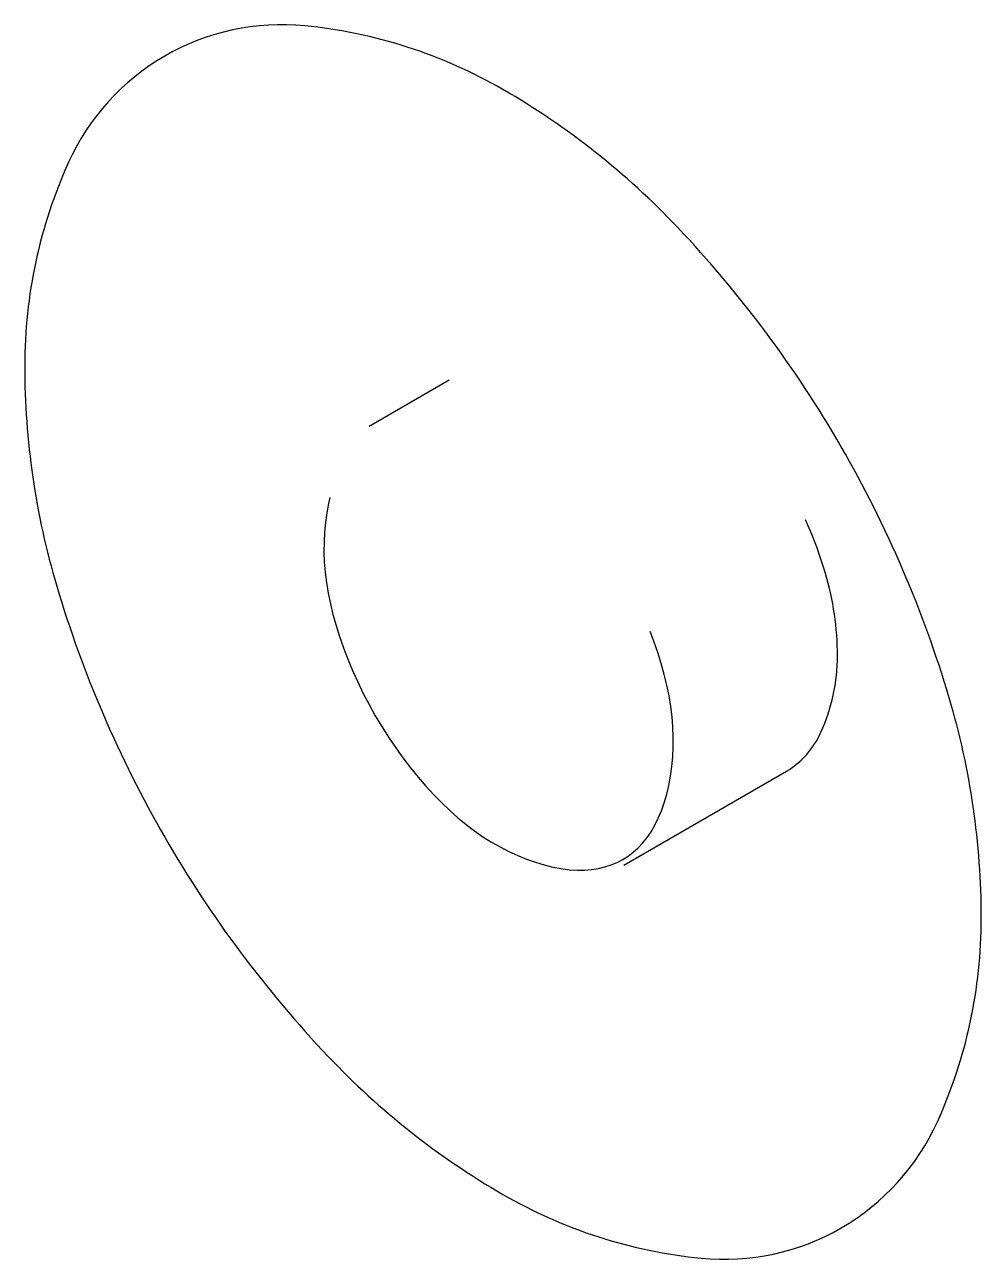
# Model space of a CAD drawing. Header units: millimetres. Extents: x -2848.454 to -2848.246, y 1185.831 to 1186.099.
import ezdxf

# ---------------------------------------------------------------- set-up
doc = ezdxf.new("R2010")
doc.units = ezdxf.units.MM
doc.linetypes.add('HIDDEN2', pattern=[0.1875, 0.125, -0.0625])
doc.layers.add('Hds_iso_símbolos', color=2, linetype='Continuous')

msp = doc.modelspace()

# ---------------------------------------------------------------- linework, layer by layer
at = {"layer": 'Hds_iso_símbolos'}
msp.add_lwpolyline([(-2848.27659, 1186.00713, 0.058752), (-2848.31212, 1186.05476, 0.072341), (-2848.35007, 1186.08471, 0.106617), (-2848.39312, 1186.09855, 0.156851), (-2848.42355, 1186.09199, 0.156851), (-2848.44446, 1186.06891, 0.106617), (-2848.45399, 1186.02471, 0.072341), (-2848.44703, 1185.97687, 0.058752), (-2848.42355, 1185.92228, 0.058752), (-2848.38802, 1185.87465, 0.072341), (-2848.35007, 1185.84471, 0.106617), (-2848.30702, 1185.83086, 0.156851), (-2848.27659, 1185.83743, 0.156851), (-2848.25568, 1185.86051, 0.106617), (-2848.24615, 1185.90471, 0.072341), (-2848.25311, 1185.95255, 0.058752)], format="xyb", close=True, dxfattribs=at)
at = {"layer": 'Hds_iso_símbolos', "color": 1, "linetype": 'HIDDEN2', "ltscale": 0.25, "flags": 128}
msp.add_lwpolyline([(-2848.32382, 1185.91624), (-2848.28846, 1185.93665, 0.151312), (-2848.28098, 1185.94509, 0.106617), (-2848.27741, 1185.96167, 0.072341), (-2848.28001, 1185.97961, 0.058752), (-2848.28882, 1186.00008, 0.058752), (-2848.30214, 1186.01794, 0.072341), (-2848.31638, 1186.02917, 0.106617), (-2848.33252, 1186.03436, 0.147766), (-2848.34334, 1186.03223), (-2848.37915, 1186.01155)], format="xyb", dxfattribs=at)
msp.add_lwpolyline([(-2848.3651, 1185.9315), (-2848.36337, 1185.92974), (-2848.36162, 1185.92807), (-2848.35986, 1185.92651), (-2848.35807, 1185.92505), (-2848.35627, 1185.92368), (-2848.35444, 1185.92242), (-2848.35258, 1185.92125), (-2848.3507, 1185.92018), (-2848.34879, 1185.9192), (-2848.34686, 1185.91832), (-2848.34493, 1185.91754), (-2848.34301, 1185.91686), (-2848.3411, 1185.91629), (-2848.33924, 1185.91583), (-2848.33742, 1185.91548), (-2848.33566, 1185.91525), (-2848.33398, 1185.91514), (-2848.33236, 1185.91515), (-2848.33082, 1185.91527), (-2848.32934, 1185.9155), (-2848.32793, 1185.91584), (-2848.32658, 1185.91628), (-2848.32529, 1185.91683), (-2848.32406, 1185.91747), (-2848.32288, 1185.91822), (-2848.32176, 1185.91906), (-2848.3207, 1185.92001), (-2848.3197, 1185.92106), (-2848.31877, 1185.92223), (-2848.31789, 1185.9235), (-2848.31708, 1185.9249), (-2848.31633, 1185.92641), (-2848.31565, 1185.92805), (-2848.31504, 1185.9298), (-2848.31451, 1185.93164), (-2848.31405, 1185.93357), (-2848.31368, 1185.93558), (-2848.31339, 1185.93764), (-2848.31319, 1185.93975), (-2848.31308, 1185.9419), (-2848.31307, 1185.94407), (-2848.31315, 1185.94626), (-2848.31333, 1185.94847), (-2848.31361, 1185.95072), (-2848.31398, 1185.953), (-2848.31446, 1185.95531), (-2848.31502, 1185.95765), (-2848.31569, 1185.96003), (-2848.31645, 1185.96245), (-2848.3173, 1185.9649), (-2848.31825, 1185.96737), (-2848.31928, 1185.96984), (-2848.3204, 1185.97232), (-2848.32159, 1185.97478), (-2848.32287, 1185.97723), (-2848.32421, 1185.97964), (-2848.32563, 1185.98202), (-2848.32711, 1185.98434), (-2848.32865, 1185.98661), (-2848.33024, 1185.98882), (-2848.33187, 1185.99095), (-2848.33353, 1185.993), (-2848.33522, 1185.99497), (-2848.33694, 1185.99683), (-2848.33867, 1185.9986), (-2848.34041, 1186.00026), (-2848.34218, 1186.00183), (-2848.34396, 1186.00329), (-2848.34577, 1186.00465), (-2848.3476, 1186.00592), (-2848.34945, 1186.00709), (-2848.35134, 1186.00816), (-2848.35325, 1186.00914), (-2848.35518, 1186.01002), (-2848.35711, 1186.0108), (-2848.35903, 1186.01148), (-2848.36093, 1186.01205), (-2848.3628, 1186.01251), (-2848.36461, 1186.01286), (-2848.36637, 1186.01309), (-2848.36806, 1186.0132), (-2848.36967, 1186.01319), (-2848.37122, 1186.01307), (-2848.37269, 1186.01284), (-2848.37411, 1186.0125), (-2848.37546, 1186.01206), (-2848.37675, 1186.01151), (-2848.37798, 1186.01087), (-2848.37915, 1186.01012), (-2848.38027, 1186.00928), (-2848.38133, 1186.00833), (-2848.38233, 1186.00728), (-2848.38327, 1186.00611), (-2848.38414, 1186.00484), (-2848.38496, 1186.00344), (-2848.3857, 1186.00192), (-2848.38638, 1186.00029), (-2848.38699, 1185.99854), (-2848.38753, 1185.99669), (-2848.38798, 1185.99476), (-2848.38836, 1185.99276), (-2848.38865, 1185.9907), (-2848.38885, 1185.98859), (-2848.38896, 1185.98644), (-2848.38897, 1185.98427), (-2848.38889, 1185.98208), (-2848.3887, 1185.97986), (-2848.38843, 1185.97762), (-2848.38805, 1185.97534), (-2848.38758, 1185.97303), (-2848.38701, 1185.97069), (-2848.38635, 1185.96831), (-2848.38559, 1185.96589), (-2848.38473, 1185.96344), (-2848.38379, 1185.96097), (-2848.38275, 1185.9585), (-2848.38164, 1185.95602), (-2848.38044, 1185.95355), (-2848.37917, 1185.95111), (-2848.37782, 1185.94869), (-2848.3764, 1185.94632), (-2848.37492, 1185.944), (-2848.37339, 1185.94173), (-2848.3718, 1185.93952), (-2848.37017, 1185.93739), (-2848.36851, 1185.93534), (-2848.36681, 1185.93337)], close=True, dxfattribs=at)

doc.saveas('drawing.dxf')
